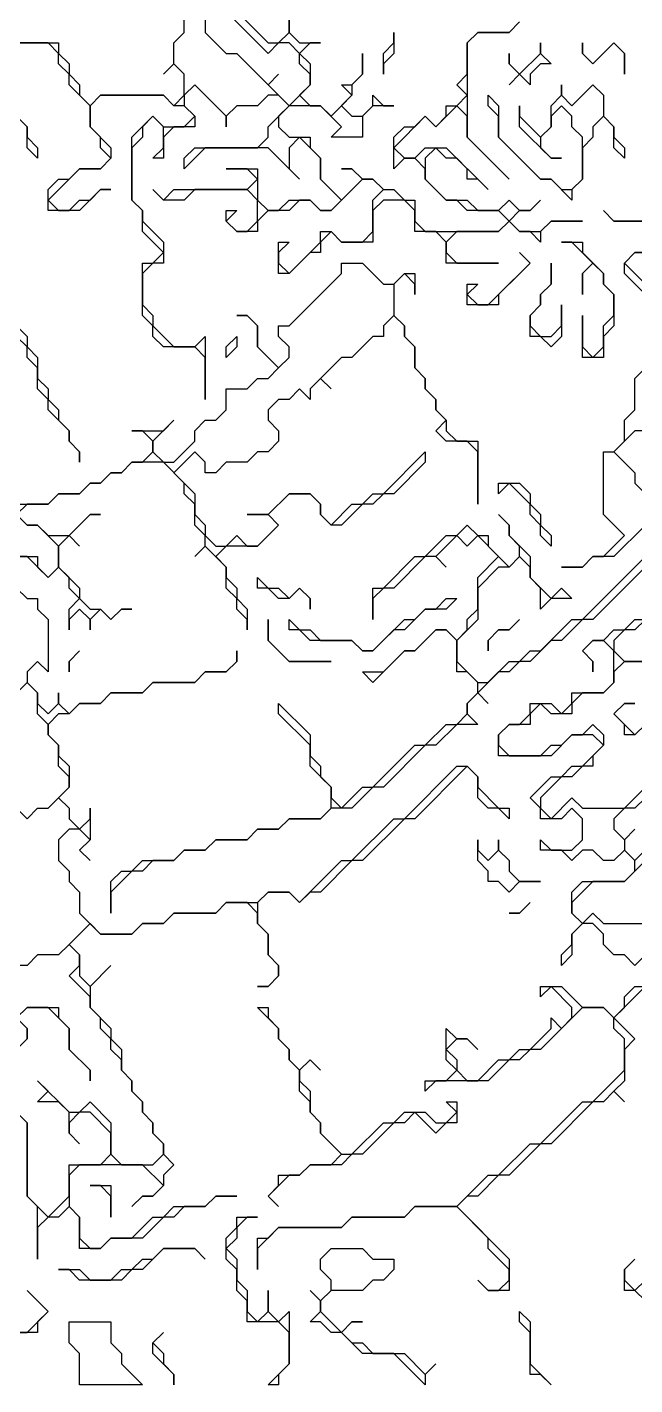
# Model space of a CAD drawing. Header units: metres. Extents: x 0 to 96.9, y 0 to 54.3.
# Drawn here: x 49.7 to 55.5, y 0 to 12.95 of the extents above; entities that cross this region are included whole.
import ezdxf

# ---------------------------------------------------------------- set-up
doc = ezdxf.new("R2010")
doc.units = ezdxf.units.M

msp = doc.modelspace()

# ---------------------------------------------------------------- linework, layer by layer
for points in [[(54.4, 13), (54.3, 12.9), (54, 12.9), (53.9, 12.8), (53.9, 11.9), (54.3, 11.5), (53.9, 11.9), (53.9, 12.1), (53.8, 12.2), (53.6, 12), (53.5, 12.1), (53.2, 11.8), (53.3, 11.7), (53.4, 11.7), (53.5, 11.8), (53.7, 11.8), (54.1, 11.4), (54, 11.5), (53.9, 11.5), (53.9, 11.6), (53.8, 11.7), (53.7, 11.7), (53.6, 11.8), (53.5, 11.7), (53.5, 11.5), (53.7, 11.3), (53.9, 11.3), (54, 11.2), (54.2, 11.2), (54.3, 11.3), (54.4, 11.2), (54.5, 11.2), (54.6, 11.3), (54.5, 11.2), (54.4, 11.2), (54.3, 11.1), (54.4, 11), (54.6, 11), (54.7, 11.1), (55, 11.1), (54.7, 11.1), (54.6, 11), (54.6, 10.9), (54.5, 11), (54.4, 11), (54.3, 11.1), (54.2, 11), (53.8, 11), (53.7, 10.9), (53.7, 10.8), (53.8, 10.7), (54.2, 10.7), (53.7, 10.7), (53.7, 10.9), (53.6, 11), (53.4, 11), (53.4, 11.2), (53.3, 11.3), (53.1, 11.3), (53, 11.2), (53, 10.9), (52.7, 10.9), (52.6, 11), (52.5, 10.9), (52.5, 10.8), (52.4, 10.8), (52.2, 10.6), (52.1, 10.6), (52.1, 10.9), (52.2, 10.9), (52.1, 10.8), (52.1, 10.7), (52.2, 10.6), (52.5, 10.9), (52.5, 11), (52.6, 11), (52.7, 10.9), (52.9, 10.9), (53, 11), (53, 11.3), (53.1, 11.4), (53, 11.5), (52.9, 11.5), (52.6, 11.2), (52.5, 11.2), (52.4, 11.3), (52.3, 11.3), (52.2, 11.2), (52, 11.2), (51.9, 11.1), (51.9, 11), (51.7, 11), (51.6, 11.1), (51.6, 11.2), (51.7, 11.2), (51.6, 11.1), (51.7, 11), (51.8, 11), (51.9, 11.1), (51.9, 11.3), (51.8, 11.4), (51.3, 11.4), (51.2, 11.3), (51, 11.3), (50.9, 11.4), (51, 11.3), (51.1, 11.4), (51.8, 11.4), (51.9, 11.5), (51.8, 11.6), (51.6, 11.6), (51.9, 11.6), (51.9, 11.3), (52, 11.2), (52.1, 11.2), (52.2, 11.3), (52.4, 11.3), (52.5, 11.2), (52.6, 11.2), (52.7, 11.3), (52.5, 11.5), (52.5, 11.7), (52.3, 11.9), (52.2, 11.8), (52.2, 11.6), (52.3, 11.5), (52, 11.8), (51.4, 11.8), (51.2, 11.6), (51.2, 11.7), (51.3, 11.8), (51.9, 11.8), (52, 11.9), (52, 12), (52.2, 12.2), (52.1, 12.3), (52, 12.3), (51.9, 12.2), (51.7, 12.2), (51.6, 12.1), (51.6, 12), (51.6, 12.1), (51.3, 12.4), (51.2, 12.3), (51.2, 12.2), (51.3, 12.1), (51.3, 12), (51.1, 12), (51, 11.9), (51, 11.7), (50.9, 11.7), (51, 11.8), (51, 12), (50.9, 12.1), (50.8, 12), (50.8, 11.9), (50.7, 11.8), (50.7, 11.3), (50.8, 11.2), (50.8, 11.1), (51, 10.9), (51, 10.7), (50.9, 10.7), (50.8, 10.6), (50.8, 10.3), (50.9, 10.2), (50.9, 10.1), (51.1, 9.9), (51.3, 9.9), (51.4, 10), (51.4, 9.4), (51.4, 9.8), (51.3, 9.9), (51, 9.9), (50.9, 10), (50.9, 10.1), (50.8, 10.2), (50.8, 10.7), (50.9, 10.7), (51, 10.8), (50.8, 11), (50.8, 11.2), (50.7, 11.3), (50.7, 11.9), (50.9, 12.1), (51, 12), (51.2, 12), (51.3, 12.1), (51.2, 12.2), (51.1, 12.2), (51, 12.3), (50.4, 12.3), (50.3, 12.2), (50.3, 12), (50.5, 11.8), (50.5, 11.7), (50.4, 11.6), (50.2, 11.6), (49.9, 11.3), (50, 11.2), (50.1, 11.2), (50.2, 11.3), (50.3, 11.3), (50.4, 11.4), (50.5, 11.4), (50.4, 11.4), (50.2, 11.2), (49.9, 11.2), (49.9, 11.4), (50, 11.5), (50.1, 11.5), (50.2, 11.6), (50.4, 11.6), (50.5, 11.7), (50.4, 11.8), (50.4, 11.9), (50.3, 12), (50.3, 12.2), (50.1, 12.4), (50.1, 12.5), (50, 12.6), (50, 12.7), (49.9, 12.8), (49.6, 12.8), (50, 12.8), (50, 12.7), (50.1, 12.6), (50.1, 12.5), (50.2, 12.4), (50.2, 12.3), (50.3, 12.2), (50.4, 12.3), (51, 12.3), (51.1, 12.2), (51.2, 12.3), (51.2, 12.5), (51.1, 12.6), (51, 12.5), (51.1, 12.6), (51.1, 12.8), (51.2, 12.9), (51.2, 13.2)], [(51.4, 13.2), (51.4, 12.9), (51.6, 12.7), (51.7, 12.7), (52, 12.4), (52.1, 12.5), (52, 12.4), (52.2, 12.2), (52.4, 12.4), (52.4, 12.5), (52.3, 12.6), (52.3, 12.7), (52.2, 12.8), (52.1, 12.8), (52, 12.7), (51.6, 13.1)], [(51.6, 13.2), (52, 12.8), (52.1, 12.8), (52.2, 12.9), (52.2, 13.1), (52.2, 12.9), (52.3, 12.8), (52.5, 12.8), (52.4, 12.8), (52.3, 12.7), (52.4, 12.6), (52.4, 12.4), (52.3, 12.3), (52.4, 12.2), (52.5, 12.2), (52.6, 12.1), (52.8, 12.3), (52.7, 12.4), (52.8, 12.4), (52.9, 12.5), (52.9, 12.7), (52.9, 12.5), (52.8, 12.4), (52.8, 12.3), (52.7, 12.2), (52.8, 12.1), (52.9, 12.1), (53, 12.2), (53, 12.3), (53.1, 12.2), (53.2, 12.2), (53, 12.2), (52.9, 12.1), (52.9, 11.9), (52.6, 11.9), (52.7, 12), (52.5, 12.2), (52.2, 12.2), (52.1, 12.1), (52.1, 12), (52.2, 11.9), (52.4, 11.9), (52.4, 11.8), (52.5, 11.7), (52.5, 11.5), (52.7, 11.3), (52.9, 11.5), (52.8, 11.6), (52.7, 11.6), (52.8, 11.6), (52.9, 11.5), (53, 11.5), (53.1, 11.4), (53.2, 11.4), (53.3, 11.3), (53.4, 11.3), (53.4, 11.1), (53.5, 11), (54.2, 11), (54.3, 11.1), (54.2, 11.2), (53.9, 11.2), (53.8, 11.3), (53.7, 11.3), (53.5, 11.5), (53.5, 11.6), (53.4, 11.7), (53.3, 11.7), (53.2, 11.6), (53.2, 11.9), (53.3, 12), (53.4, 12), (53.5, 12.1), (53.6, 12), (53.7, 12.1), (53.7, 12.2), (53.8, 12.2), (53.9, 12.3), (53.8, 12.4), (53.9, 12.5), (53.9, 12.8), (54, 12.9), (54.3, 12.9), (54.4, 13)], [(49.5, 12.2), (49.7, 12), (49.7, 11.9), (49.8, 11.8), (49.8, 11.7), (49.7, 11.8), (49.7, 12), (49.3, 12.4)], [(56.1, 11.1), (55.3, 11.1), (55.2, 11.2), (55.3, 11.1), (56.2, 11.1)], [(55.6, 10.4), (55.4, 10.6), (55.4, 10.7), (55.5, 10.8), (55.6, 10.8)], [(55.7, 10.8), (55.5, 10.8), (55.4, 10.7), (55.7, 10.4)], [(49.6, 8.4), (49.9, 8.4), (50, 8.5), (50.2, 8.5), (50.3, 8.6), (50.4, 8.6), (50.5, 8.7), (50.6, 8.7), (50.7, 8.8), (50.8, 8.8), (50.9, 8.9), (50.9, 9), (50.8, 9.1), (50.7, 9.1), (51, 9.1), (51.1, 9.2), (50.9, 9), (50.9, 8.9), (51, 8.8), (51.1, 8.8), (51.3, 9), (51.3, 9.1), (51.4, 9.2), (51.5, 9.2), (51.6, 9.3), (51.6, 9.5), (51.8, 9.5), (51.9, 9.6), (52, 9.6), (52.1, 9.7), (51.9, 9.9), (51.9, 10.1), (51.8, 10.2), (51.7, 10.2), (51.8, 10.2), (51.9, 10.1), (51.9, 9.9), (52.1, 9.7), (52.2, 9.8), (52.2, 9.9), (52.1, 10), (52.1, 10.1), (52.2, 10.1), (52.7, 10.6), (52.7, 10.7), (52.9, 10.7), (53.1, 10.5), (53.2, 10.5), (53.3, 10.6), (53.4, 10.6), (53.4, 10.4), (53.4, 10.5), (53.3, 10.6), (53.2, 10.5), (53.2, 10.2), (53.3, 10.1), (53.3, 10), (53.4, 9.9), (53.4, 9.7), (53.5, 9.6), (53.5, 9.5), (53.6, 9.4), (53.6, 9.3), (53.7, 9.2), (53.7, 9.1), (53.8, 9), (54, 9), (54, 8.4), (54, 8.9), (53.9, 9), (53.7, 9), (53.6, 9.1), (53.7, 9.2), (53.6, 9.3), (53.6, 9.4), (53.5, 9.5), (53.5, 9.6), (53.4, 9.7), (53.4, 9.9), (53.3, 10), (53.3, 10.1), (53.2, 10.2), (53.1, 10.1), (53.1, 10), (53, 10), (52.8, 9.8), (52.7, 9.8), (52.5, 9.6), (52.6, 9.5), (52.5, 9.6), (52.4, 9.5), (52.4, 9.4), (52.3, 9.5), (52.2, 9.4), (52.1, 9.4), (52, 9.3), (52, 9.2), (52.1, 9.1), (52.1, 9), (52, 8.9), (51.9, 8.9), (51.8, 8.8), (51.6, 8.8), (51.5, 8.7), (51.4, 8.7), (51.4, 8.8), (51.3, 8.9), (51.1, 8.7), (51.3, 8.5), (51.3, 8.3), (51.4, 8.2), (51.4, 8.1), (51.5, 8), (51.6, 8), (51.7, 8.1), (51.8, 8), (51.9, 8), (52.1, 8.2), (52, 8.3), (51.8, 8.3), (52, 8.3), (52.2, 8.5), (52.4, 8.5), (52.5, 8.4), (52.5, 8.3), (52.6, 8.2), (52.8, 8.4), (52.9, 8.4), (53, 8.5), (53.1, 8.5), (53.5, 8.9), (53.5, 8.8), (53.2, 8.5), (53.1, 8.5), (53, 8.4), (52.9, 8.4), (52.7, 8.2), (52.6, 8.2), (52.5, 8.3), (52.5, 8.4), (52.4, 8.5), (52.2, 8.5), (52, 8.3), (52.1, 8.2), (51.9, 8), (51.6, 8), (51.5, 7.9), (51.6, 7.8), (51.6, 7.7), (51.7, 7.6), (51.7, 7.5), (51.8, 7.4), (51.8, 7.2), (51.8, 7.3), (51.7, 7.4), (51.7, 7.5), (51.6, 7.6), (51.6, 7.8), (51.4, 8), (51.3, 7.9), (51.4, 8), (51.4, 8.1), (51.3, 8.2), (51.3, 8.4), (51.2, 8.5), (51.2, 8.6), (51, 8.8), (50.7, 8.8), (50.6, 8.7), (50.5, 8.7), (50.4, 8.6), (50.3, 8.6), (50.2, 8.5), (50, 8.5), (49.9, 8.4), (49.7, 8.4), (49.6, 8.3), (49.7, 8.2), (49.8, 8.2), (49.9, 8.1), (50.1, 8.1), (50.3, 8.3), (50.4, 8.3), (50.3, 8.3), (50.1, 8.1), (50.2, 8), (50.1, 8.1), (50, 8), (50, 7.8), (50.2, 7.6), (50.2, 7.5), (50.3, 7.4), (50.4, 7.4), (50.5, 7.3), (50.6, 7.4), (50.7, 7.4), (50.6, 7.4), (50.5, 7.3), (50.4, 7.4), (50.3, 7.3), (50.3, 7.2), (50.3, 7.3), (50.2, 7.4), (50.1, 7.3), (50.1, 7.2), (50.1, 7.4), (50.2, 7.5), (50.1, 7.6), (50.1, 7.7), (50, 7.8), (49.9, 7.7), (49.7, 7.9), (49.5, 7.9), (49.8, 7.9), (49.8, 7.8), (49.9, 7.7), (50, 7.8), (50, 8), (49.8, 8.2), (49.7, 8.2), (49.6, 8.3)], [(49.6, 10.1), (49.7, 10), (49.7, 9.9), (49.8, 9.8), (49.8, 9.6), (49.9, 9.5), (49.9, 9.4), (50, 9.3), (50, 9.2), (50.1, 9.1), (50.1, 9), (50.2, 8.9), (50.2, 8.8), (50.2, 8.9), (50.1, 9), (50.1, 9.1), (49.9, 9.3), (49.9, 9.4), (49.8, 9.5), (49.8, 9.7), (49.7, 9.8), (49.7, 9.9), (49.6, 10)], [(55.6, 8.2), (55.3, 7.9), (55.1, 7.9), (55, 7.8), (54.8, 7.8), (55, 7.8), (55.1, 7.9), (55.2, 7.9), (55.4, 8.1), (55.2, 8.3), (55.2, 8.9), (55.3, 8.9), (55.4, 9), (55.4, 9.2), (55.5, 9.3), (55.5, 9.6), (56, 10.1)], [(55.7, 9.1), (55.5, 9.1), (55.3, 8.9), (55.5, 8.7), (55.5, 8.6), (55.6, 8.5)], [(55.7, 7.9), (55.1, 7.3), (55, 7.3), (54.8, 7.1), (54.7, 7.1), (54.5, 6.9), (54.4, 6.9), (54.3, 6.8), (54.2, 6.8), (54, 6.6), (54.1, 6.5), (54, 6.6), (53.9, 6.5), (53.9, 6.4), (54, 6.3), (53.8, 6.3), (53.6, 6.1), (53.5, 6.1), (53.1, 5.7), (53, 5.7), (52.8, 5.5), (52.6, 5.5), (52.5, 5.4), (52.2, 5.4), (52.1, 5.3), (51.9, 5.3), (51.8, 5.2), (51.5, 5.2), (51.4, 5.1), (51.2, 5.1), (51.1, 5), (50.9, 5), (50.8, 4.9), (50.7, 4.9), (50.5, 4.7), (50.5, 4.5), (50.5, 4.8), (50.6, 4.9), (50.7, 4.9), (50.8, 5), (51.1, 5), (51.2, 5.1), (51.4, 5.1), (51.5, 5.2), (51.8, 5.2), (51.9, 5.3), (52.1, 5.3), (52.2, 5.4), (52.5, 5.4), (52.6, 5.5), (52.6, 5.7), (52.4, 5.9), (52.4, 6.1), (52.1, 6.4), (52.1, 6.5), (52.4, 6.2), (52.4, 6), (52.5, 5.9), (52.5, 5.8), (52.6, 5.7), (52.6, 5.6), (52.7, 5.5), (52.9, 5.7), (53, 5.7), (53.4, 6.1), (53.5, 6.1), (53.7, 6.3), (53.8, 6.3), (53.9, 6.4), (53.9, 6.5), (54, 6.6), (54, 6.7), (53.9, 6.8), (53.8, 6.8), (53.8, 7.1), (53.7, 7.2), (53.6, 7.2), (53.4, 7), (53.3, 7), (53, 6.7), (52.9, 6.8), (53.1, 6.8), (53.3, 7), (53.4, 7), (53.6, 7.2), (53.7, 7.2), (53.8, 7.1), (53.9, 7.2), (53.9, 7.3), (54, 7.4), (54, 7.7), (54.2, 7.9), (54, 8.1), (53.9, 8), (53.8, 8.1), (53.6, 7.9), (53.7, 7.8), (53.6, 7.9), (53.5, 7.9), (53.2, 7.6), (53.1, 7.6), (53, 7.5), (53, 7.3), (53, 7.6), (53.1, 7.6), (53.4, 7.9), (53.5, 7.9), (53.7, 8.1), (53.8, 8.1), (53.9, 8.2), (54, 8.1), (54.1, 8.1), (54.1, 8), (54.3, 7.8), (54.4, 7.9), (54.4, 8), (54.3, 8.1), (54.3, 8.2), (54.2, 8.3), (54.3, 8.2), (54.3, 8.1), (54.5, 7.9), (54.5, 7.7), (54.7, 7.5), (54.8, 7.6), (54.9, 7.5), (54.7, 7.5), (54.6, 7.4), (54.6, 7.6), (54.5, 7.7), (54.5, 7.8), (54.4, 7.9), (54.3, 7.8), (54.2, 7.8), (54, 7.6), (54, 7.3), (53.8, 7.1), (53.8, 6.9), (54, 6.7), (54.1, 6.7), (54.3, 6.9), (54.4, 6.9), (54.5, 7), (54.6, 7), (54.9, 7.3), (55, 7.3), (55.6, 7.9)], [(49.6, 7.6), (49.7, 7.5), (49.8, 7.5), (49.8, 7.4), (49.9, 7.3), (49.9, 6.8), (49.8, 6.9), (49.7, 6.8), (49.7, 6.7), (49.8, 6.6), (49.8, 6.5), (49.9, 6.4), (50, 6.5), (50, 6.6), (50, 6.5), (50.1, 6.4), (50.2, 6.5), (50.4, 6.5), (50.5, 6.6), (50.8, 6.6), (50.9, 6.7), (51.3, 6.7), (51.4, 6.8), (51.6, 6.8), (51.7, 6.9), (51.7, 7), (51.7, 6.9), (51.6, 6.8), (51.4, 6.8), (51.3, 6.7), (50.9, 6.7), (50.8, 6.6), (50.5, 6.6), (50.4, 6.5), (50.2, 6.5), (50.1, 6.4), (50, 6.4), (49.9, 6.3), (49.9, 6.2), (50, 6.1), (50, 6), (50.1, 5.9), (50.1, 5.7), (50, 5.6), (50.1, 5.5), (50.1, 5.4), (50.2, 5.3), (50.3, 5.4), (50.3, 5.5), (50.3, 5.2), (50.2, 5.1), (50.3, 5), (50.2, 5.1), (50.3, 5.2), (50.2, 5.3), (50.1, 5.3), (50, 5.2), (50, 5), (50.1, 4.9), (50.1, 4.8), (50.2, 4.7), (50.2, 4.5), (50.4, 4.3), (50.7, 4.3), (50.8, 4.4), (51, 4.4), (51.1, 4.5), (51.5, 4.5), (51.6, 4.6), (51.9, 4.6), (52, 4.7), (52.2, 4.7), (52.3, 4.6), (52.7, 5), (52.8, 5), (53.2, 5.4), (53.3, 5.4), (53.8, 5.9), (53.9, 5.9), (54, 5.8), (54, 5.7), (54.2, 5.5), (54.3, 5.5), (54.3, 5.4), (54.2, 5.5), (54.1, 5.5), (54, 5.6), (54, 5.8), (53.9, 5.9), (53.4, 5.4), (53.3, 5.4), (52.9, 5), (52.8, 5), (52.5, 4.7), (52.4, 4.7), (52.3, 4.6), (52.2, 4.7), (52, 4.7), (51.9, 4.6), (51.9, 4.4), (52, 4.3), (52, 4.1), (52.1, 4), (52.1, 3.9), (52, 3.8), (51.9, 3.8), (52, 3.8), (52.1, 3.9), (52.1, 4), (52, 4.1), (52, 4.3), (51.9, 4.4), (51.9, 4.5), (51.8, 4.6), (51.6, 4.6), (51.5, 4.5), (51.1, 4.5), (51, 4.4), (50.8, 4.4), (50.7, 4.3), (50.4, 4.3), (50.3, 4.4), (50.1, 4.2), (50.2, 4.1), (50.2, 3.9), (50.3, 3.8), (50.5, 4), (50.3, 3.8), (50.3, 3.6), (50.5, 3.4), (50.5, 3.3), (50.6, 3.2), (50.6, 3), (50.7, 2.9), (50.7, 2.8), (50.8, 2.7), (50.8, 2.6), (50.9, 2.5), (50.9, 2.4), (51, 2.3), (51, 2.2), (51.1, 2.1), (51, 2), (51, 1.9), (50.9, 1.8), (50.8, 1.8), (50.7, 1.7), (50.8, 1.8), (50.9, 1.8), (51, 1.9), (50.8, 2.1), (50.2, 2.1), (50.1, 2), (50.1, 1.7), (50.2, 1.6), (50.2, 1.4), (50.3, 1.3), (50.4, 1.3), (50.5, 1.4), (50.7, 1.4), (50.9, 1.6), (51, 1.6), (51.1, 1.7), (51.4, 1.7), (51.5, 1.8), (51.7, 1.8), (51.5, 1.8), (51.4, 1.7), (51.2, 1.7), (51.1, 1.6), (51, 1.6), (50.8, 1.4), (50.5, 1.4), (50.4, 1.3), (50.2, 1.3), (50.2, 1.6), (50.1, 1.7), (50, 1.6), (49.9, 1.6), (49.8, 1.5), (49.8, 1.2), (49.8, 1.7), (49.7, 1.8), (49.7, 2.5), (49.5, 2.7)], [(55.6, 4.1), (55.5, 4), (55.4, 4.1), (55.3, 4.1), (55.2, 4.2), (55.2, 4.3), (55.1, 4.4), (55, 4.4), (54.9, 4.3), (54.9, 4.1), (54.8, 4), (54.8, 4.1), (54.9, 4.2), (54.9, 4.3), (55, 4.4), (54.9, 4.5), (54.9, 4.7), (55, 4.8), (55.4, 4.8), (55.5, 4.9), (55.5, 5), (55.4, 5.1), (55.3, 5), (55.2, 5), (55.1, 5.1), (55, 5.1), (54.9, 5), (54.8, 5.1), (54.6, 5.1), (54.6, 5.2), (54.7, 5.1), (54.9, 5.1), (55, 5.2), (55, 5.4), (54.9, 5.5), (54.8, 5.4), (54.6, 5.4), (54.6, 5.5), (54.5, 5.6), (54.7, 5.8), (54.8, 5.8), (54.9, 5.9), (55, 5.9), (55.2, 6.1), (55.1, 6.2), (54.9, 6.2), (54.7, 6), (54.2, 6), (54.2, 6.2), (54.3, 6.3), (54.4, 6.3), (54.5, 6.4), (54.5, 6.5), (54.7, 6.5), (54.8, 6.4), (54.9, 6.5), (54.9, 6.6), (55.2, 6.6), (55.3, 6.7), (55.3, 7), (55.2, 7.1), (55.1, 7.1), (55, 7), (55.1, 6.9), (55.1, 6.8), (55.1, 6.9), (55, 7), (55.1, 7.1), (55.2, 7.1), (55.3, 7.2), (55.4, 7.2), (55.5, 7.3), (55.6, 7.3)], [(55.6, 7.3), (55.5, 7.2), (55.4, 7.2), (55.3, 7.1), (55.3, 7), (55.4, 6.9), (55.6, 6.9)], [(55.6, 6.9), (55.4, 6.9), (55.3, 6.8), (55.3, 6.7), (55.2, 6.6), (55, 6.6), (54.9, 6.5), (54.9, 6.4), (54.7, 6.4), (54.6, 6.5), (54.5, 6.4), (54.5, 6.3), (54.3, 6.3), (54.2, 6.2), (54.2, 6.1), (54.3, 6), (54.6, 6), (54.7, 6.1), (54.8, 6.1), (54.9, 6.2), (55, 6.2), (55.1, 6.3), (55.2, 6.2), (55.2, 6.1), (55.1, 6), (55.1, 5.9), (55, 5.9), (54.9, 5.8), (54.8, 5.8), (54.6, 5.6), (54.6, 5.5), (54.7, 5.4), (54.9, 5.6), (55, 5.5), (55.4, 5.5), (55.6, 5.7)], [(49.6, 5.5), (49.7, 5.4), (49.8, 5.5), (49.9, 5.5), (50.1, 5.7), (50.1, 5.8), (50, 5.9), (50, 6.1), (49.9, 6.2), (49.9, 6.3), (49.8, 6.4), (49.8, 6.6), (49.7, 6.7), (49.5, 6.5)], [(55.6, 5.6), (55.5, 5.5), (55.4, 5.5), (55.3, 5.4), (55.3, 5.3), (55.4, 5.2), (55.5, 5.3), (55.4, 5.2), (55.4, 5.1), (55.5, 5), (55.7, 5.2)], [(55.7, 5.1), (55.4, 4.8), (55.1, 4.8), (54.9, 4.6), (54.9, 4.5), (55, 4.4), (55.1, 4.5), (55.2, 4.4), (55.6, 4.4)], [(49.5, 2.7), (49.7, 2.5), (49.7, 1.8), (49.9, 1.6), (50.1, 1.8), (50.1, 2.1), (50.4, 2.1), (50.5, 2.2), (50.5, 2.4), (50.3, 2.6), (50.2, 2.6), (50.1, 2.5), (50.1, 2.4), (50.2, 2.3), (50.1, 2.4), (50.1, 2.6), (50, 2.7), (49.8, 2.7), (49.9, 2.8), (49.8, 2.9), (50.1, 2.6), (50.2, 2.6), (50.3, 2.7), (50.5, 2.5), (50.5, 2.2), (50.6, 2.1), (50.9, 2.1), (51, 2.2), (51, 2.3), (50.9, 2.4), (50.9, 2.5), (50.8, 2.6), (50.8, 2.7), (50.7, 2.8), (50.7, 2.9), (50.6, 3), (50.6, 3.1), (50.5, 3.2), (50.5, 3.3), (50.4, 3.4), (50.4, 3.5), (50.3, 3.6), (50.3, 3.7), (50.1, 3.9), (50.2, 4), (50.2, 4.1), (50.1, 4.2), (50, 4.1), (49.8, 4.1), (49.7, 4), (49.6, 4)], [(55.7, 3.9), (55.3, 3.5), (55.5, 3.3), (55.4, 3.2), (55.4, 2.9), (55.3, 2.8), (55.4, 2.7), (55.3, 2.8), (55.2, 2.7), (55.1, 2.7), (54.7, 2.3), (54.6, 2.3), (54.3, 2), (54.2, 2), (54, 1.8), (53.9, 1.8), (53.8, 1.7), (54.3, 1.2), (54.3, 0.9), (54.1, 0.9), (54, 1), (54.1, 0.9), (54.2, 0.9), (54.3, 1), (54.3, 1.1), (54.1, 1.3), (54.1, 1.4), (53.8, 1.7), (53.4, 1.7), (53.3, 1.6), (52.8, 1.6), (52.7, 1.5), (52.1, 1.5), (51.9, 1.3), (51.9, 1.1), (51.9, 1.4), (52, 1.4), (52.1, 1.5), (52.7, 1.5), (52.8, 1.6), (53.3, 1.6), (53.4, 1.7), (53.8, 1.7), (54.1, 2), (54.2, 2), (54.5, 2.3), (54.6, 2.3), (55, 2.7), (55.1, 2.7), (55.4, 3), (55.4, 3.3), (55.3, 3.4), (55.3, 3.5), (55.2, 3.6), (55, 3.6), (54.6, 3.2), (54.5, 3.2), (54.4, 3.1), (54.3, 3.1), (54.1, 2.9), (53.6, 2.9), (53.5, 2.8), (53.5, 2.9), (53.7, 2.9), (53.8, 3), (53.7, 3.1), (53.7, 3.4), (53.8, 3.3), (53.9, 3.3), (54, 3.2), (53.9, 3.3), (53.8, 3.3), (53.7, 3.2), (53.8, 3.1), (53.8, 3), (53.9, 2.9), (54, 2.9), (54.2, 3.1), (54.3, 3.1), (54.4, 3.2), (54.5, 3.2), (54.7, 3.4), (54.7, 3.5), (54.8, 3.4), (54.9, 3.5), (54.9, 3.6), (54.7, 3.8), (54.6, 3.7), (54.6, 3.8), (54.8, 3.8), (55, 3.6), (55.2, 3.6), (55.3, 3.5), (55.4, 3.6), (55.4, 3.7), (55.5, 3.8), (55.6, 3.8)], [(49.6, 3.5), (49.7, 3.6), (50, 3.6), (50, 3.5), (50.1, 3.4), (50.1, 3.2), (50.3, 3), (50.3, 2.9), (50.3, 3), (50.1, 3.2), (50.1, 3.4), (49.9, 3.6), (49.7, 3.6), (49.6, 3.5), (49.7, 3.4), (49.7, 3.3), (49.4, 3)], [(49.4, 3), (49.7, 3.3), (49.7, 3.4), (49.6, 3.5)], [(55.6, 0.8), (55.5, 0.9), (55.4, 0.9), (55.4, 1.1), (55.5, 1.2), (55.4, 1.1), (55.4, 1), (55.5, 0.9), (55.6, 1)]]:
    msp.add_lwpolyline(points)
for points in [[(53.1, 12.5), (53.1, 12.7), (53.2, 12.8), (53.2, 12.9), (53.2, 12.7), (53.1, 12.6)], [(54.3, 12.4), (54.4, 12.5), (54.3, 12.6), (54.3, 12.7), (54.3, 12.6), (54.4, 12.5), (54.6, 12.7), (54.6, 12.8), (54.6, 12.7), (54.7, 12.6), (54.6, 12.6), (54.5, 12.5), (54.5, 12.4), (54.4, 12.5)], [(55.4, 12.5), (55.4, 12.7), (55.3, 12.8), (55.1, 12.6), (55, 12.7), (55, 12.8), (55, 12.7), (55.1, 12.6), (55.3, 12.8), (55.4, 12.7)], [(54.9, 11.3), (54.7, 11.5), (54.6, 11.5), (54.2, 11.9), (54.2, 12.1), (54.1, 12.2), (54.1, 12.3), (54.2, 12.2), (54.2, 11.9), (54.6, 11.5), (54.7, 11.5), (54.8, 11.4), (54.9, 11.4), (55, 11.5), (55, 11.9), (54.9, 12), (54.9, 12.1), (54.8, 12.2), (54.7, 12.1), (54.7, 12), (54.6, 11.9), (54.6, 11.8), (54.7, 11.7), (54.8, 11.7), (54.7, 11.7), (54.4, 12), (54.4, 12.2), (54.4, 12.1), (54.6, 11.9), (54.7, 12), (54.7, 12.2), (54.8, 12.3), (54.8, 12.4), (54.8, 12.3), (54.9, 12.2), (55.1, 12.4), (55.2, 12.3), (55.2, 12.1), (55.3, 12), (55.3, 11.9), (55.4, 11.8), (55.4, 11.7), (55.3, 11.8), (55.3, 12), (55.2, 12.1), (55.1, 12), (55.1, 11.9), (55, 11.8), (55, 11.5), (54.9, 11.4)], [(55, 9.8), (55, 10.2), (55, 9.9), (55.1, 9.8), (55.2, 9.9), (55.2, 10.1), (55.3, 10.2), (55.3, 10.4), (55.2, 10.5), (55.2, 10.6), (55.1, 10.7), (55, 10.6), (55, 10.4), (55, 10.6), (55.1, 10.7), (54.9, 10.9), (54.8, 10.9), (55, 10.9), (55, 10.8), (55.2, 10.6), (55.2, 10.5), (55.3, 10.4), (55.3, 10.1), (55.2, 10), (55.2, 9.8)], [(53.9, 10.3), (53.9, 10.5), (54, 10.5), (53.9, 10.4), (54, 10.3), (54.1, 10.3), (54.5, 10.7), (54.4, 10.8), (54.5, 10.7), (54.2, 10.4), (54.2, 10.3)], [(54.7, 9.9), (54.6, 10), (54.5, 10), (54.5, 10.2), (54.6, 10.3), (54.6, 10.4), (54.7, 10.5), (54.7, 10.7), (54.7, 10.5), (54.6, 10.4), (54.6, 10.3), (54.5, 10.2), (54.5, 10.1), (54.6, 10), (54.7, 10), (54.8, 10.1), (54.8, 10.3), (54.8, 10)], [(51.6, 9.8), (51.6, 9.9), (51.7, 10), (51.7, 9.9)], [(54.7, 8), (54.6, 8.1), (54.6, 8.2), (54.5, 8.3), (54.5, 8.4), (54.3, 8.6), (54.2, 8.5), (54.2, 8.6), (54.4, 8.6), (54.5, 8.5), (54.5, 8.4), (54.6, 8.3), (54.6, 8.2), (54.7, 8.1)], [(52.4, 7.4), (52.4, 7.5), (52.3, 7.6), (52.2, 7.5), (52.1, 7.5), (52, 7.6), (51.9, 7.6), (51.9, 7.7), (52, 7.6), (52.1, 7.6), (52.2, 7.5), (52.3, 7.6), (52.4, 7.5)], [(52.9, 7), (52.8, 7.1), (52.4, 7.1), (52.3, 7.2), (52.2, 7.2), (52.2, 7.3), (52.3, 7.2), (52.4, 7.2), (52.5, 7.1), (52.8, 7.1), (52.9, 7), (53, 7), (53.3, 7.3), (53.4, 7.3), (53.5, 7.4), (53.6, 7.4), (53.7, 7.5), (53.8, 7.5), (53.7, 7.4), (53.5, 7.4), (53.3, 7.2), (53.2, 7.2), (53, 7)], [(52.2, 6.9), (52, 7.1), (52, 7.3), (52, 7.1), (52.2, 6.9), (52.6, 6.9)], [(54.1, 7), (54.1, 7.1), (54.2, 7.2), (54.3, 7.2), (54.4, 7.3), (54.3, 7.2), (54.2, 7.2), (54.1, 7.1)], [(50.1, 6.8), (50.1, 6.9), (50.2, 7), (50.1, 6.9)], [(55.4, 6.2), (55.4, 6.3), (55.3, 6.4), (55.4, 6.5), (55.5, 6.5), (55.4, 6.5), (55.3, 6.4), (55.5, 6.2), (55.6, 6.3), (55.7, 6.3), (55.6, 6.3), (55.5, 6.2)], [(54.3, 4.7), (54.2, 4.8), (54.1, 4.8), (54.1, 4.9), (54, 5), (54, 5.2), (54, 5.1), (54.1, 5), (54.2, 5.1), (54.2, 5.2), (54.2, 5.1), (54.3, 5), (54.3, 4.9), (54.4, 4.8), (54.6, 4.8), (54.4, 4.8)], [(54.3, 4.5), (54.4, 4.5), (54.5, 4.6), (54.4, 4.5)], [(52.1, 1.7), (52, 1.8), (52.1, 1.9), (52.1, 2), (52.3, 2), (52.4, 2.1), (52.6, 2.1), (52.7, 2.2), (52.5, 2.4), (52.5, 2.5), (52.4, 2.6), (52.4, 2.7), (52.3, 2.8), (52.3, 3), (52.2, 3.1), (52.2, 3.2), (52.1, 3.3), (52.1, 3.4), (51.9, 3.6), (52, 3.6), (52, 3.5), (52.1, 3.4), (52.1, 3.3), (52.2, 3.2), (52.2, 3.1), (52.3, 3), (52.4, 3.1), (52.5, 3), (52.4, 3.1), (52.3, 3), (52.3, 2.9), (52.4, 2.8), (52.4, 2.6), (52.5, 2.5), (52.5, 2.4), (52.7, 2.2), (52.8, 2.2), (53.1, 2.5), (53.2, 2.5), (53.3, 2.6), (53.5, 2.6), (53.6, 2.5), (53.7, 2.5), (53.8, 2.6), (53.7, 2.7), (53.8, 2.7), (53.8, 2.5), (53.7, 2.5), (53.6, 2.4), (53.4, 2.6), (53.3, 2.5), (53.2, 2.5), (52.9, 2.2), (52.8, 2.2), (52.7, 2.1), (52.4, 2.1), (52.3, 2), (52.2, 2), (52, 1.8)], [(50.5, 1.6), (50.5, 1.8), (50.4, 1.9), (50.3, 1.9), (50.5, 1.9)], [(52, 0), (52.2, 0.2), (52.2, 0.5), (52.1, 0.6), (51.8, 0.6), (51.8, 0.8), (51.7, 0.9), (51.7, 1.1), (51.6, 1.2), (51.6, 1.4), (51.7, 1.5), (51.7, 1.6), (51.9, 1.6), (51.8, 1.6), (51.7, 1.5), (51.7, 1.4), (51.6, 1.3), (51.7, 1.2), (51.7, 1), (51.8, 0.9), (51.8, 0.7), (51.9, 0.6), (52, 0.7), (52, 0.9), (52, 0.7), (52.1, 0.6), (52.2, 0.7), (52.2, 0.2), (52.1, 0.1), (52.1, 0)], [(50.2, 1), (50.1, 1.1), (50, 1.1), (50.2, 1.1), (50.3, 1), (50.5, 1), (50.6, 1.1), (50.7, 1.1), (50.8, 1.2), (50.9, 1.2), (51, 1.3), (51.3, 1.3), (51.4, 1.2), (51.3, 1.3), (51, 1.3), (50.8, 1.1), (50.7, 1.1), (50.6, 1)], [(53.5, 0), (53.2, 0.3), (52.9, 0.3), (52.7, 0.5), (52.6, 0.5), (52.5, 0.6), (52.4, 0.6), (52.5, 0.7), (52.5, 0.8), (52.4, 0.9), (52.5, 0.8), (52.6, 0.9), (52.6, 1), (52.5, 1.1), (52.5, 1.2), (52.6, 1.3), (52.9, 1.3), (53, 1.2), (53.2, 1.2), (53.2, 1.1), (53.1, 1), (53, 1), (52.9, 0.9), (52.6, 0.9), (52.5, 0.8), (52.5, 0.7), (52.7, 0.5), (52.8, 0.6), (52.9, 0.6), (52.8, 0.6), (52.7, 0.5), (52.8, 0.4), (52.9, 0.4), (53, 0.3), (53.3, 0.3), (53.5, 0.1), (53.6, 0.2), (53.5, 0.1)], [(49.4, 0), (49.3, 0.1), (49.3, 0.2), (49.5, 0.4), (49.4, 0.5), (49.5, 0.6), (49.5, 0.7), (49.5, 0.6), (49.6, 0.5), (49.7, 0.5), (49.9, 0.7), (49.7, 0.9), (49.9, 0.7), (49.8, 0.6), (49.8, 0.5), (49.6, 0.5), (49.5, 0.4), (49.6, 0.3), (49.5, 0.4), (49.3, 0.2), (49.4, 0.1)], [(54.7, 0), (54.6, 0.1), (54.5, 0.1), (54.5, 0.5), (54.4, 0.6), (54.4, 0.7), (54.5, 0.6), (54.5, 0.2)], [(50.2, 0), (50.2, 0.3), (50.1, 0.4), (50.1, 0.6), (50.5, 0.6), (50.5, 0.4), (50.6, 0.3), (50.6, 0.2), (50.8, 0)], [(51.1, 0), (51.1, 0.1), (50.9, 0.3), (50.9, 0.4), (51, 0.5), (50.9, 0.4), (51, 0.3), (51, 0.2), (51.1, 0.1)]]:
    msp.add_lwpolyline(points, close=True)

doc.saveas('drawing.dxf')
